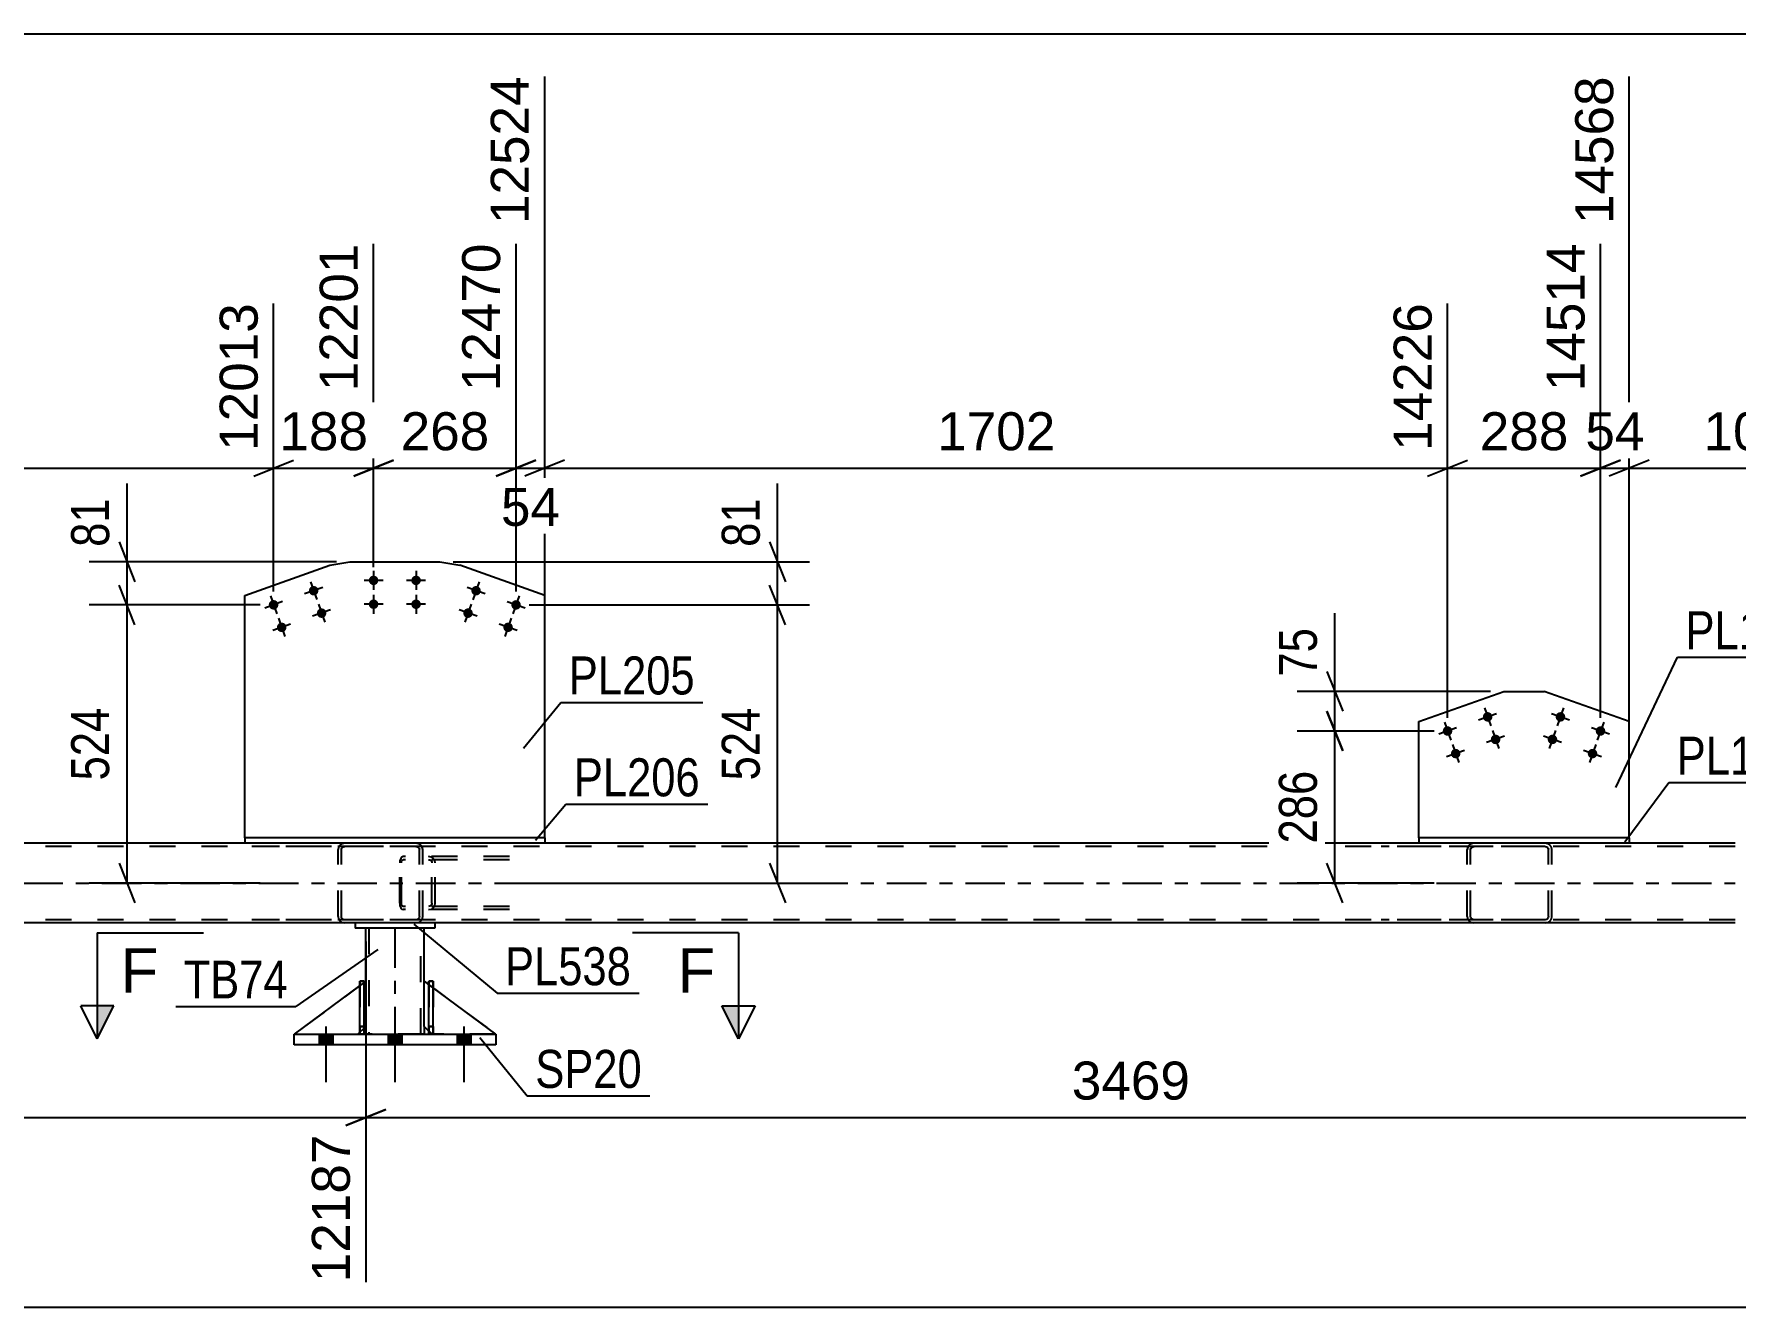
# Model space of a CAD drawing. Header units: millimetres. Extents: x 0 to 841, y -266 to 594.
# Drawn here: x 592.5 to 720.8, y 147.9 to 243.9 of the extents above; entities that cross this region are included whole.
import ezdxf

# ---------------------------------------------------------------- set-up
doc = ezdxf.new("R2010")
doc.units = ezdxf.units.MM
doc.linetypes.add('DXK_LINE_DOT2', pattern=[3.9198, 1.9599, -1.9599])
doc.linetypes.add('DXK_LINE_DOT3', pattern=[5.9187, 2.979, -0.9799, 0.9799, -0.9799])
doc.styles.add('Arial', font='arial.ttf', dxfattribs={"height": 0.2})
doc.styles.add('Arial Narrow', font='ARIALN.TTF', dxfattribs={"height": 0.2})

# ---------------------------------------------------------------- blocks, each defined once
blk = doc.blocks.new('Bolt-317311845-7935 - 7789')
at = {"linetype": 'Continuous'}
for points in [[(614.01, 167.68), (615.05, 167.68), (615.05, 168.48), (614.01, 168.48)], [(614.01, 167.68), (615.05, 167.68), (615.05, 168.48), (614.01, 168.48)], [(614.01, 167.68), (615.05, 167.68), (615.05, 168.48), (614.01, 168.48)], [(619.21, 167.68), (620.25, 167.68), (620.25, 168.48), (619.21, 168.48)], [(619.21, 167.68), (620.25, 167.68), (620.25, 168.48), (619.21, 168.48)], [(624.41, 167.68), (625.45, 167.68), (625.45, 168.48), (624.41, 168.48)], [(624.41, 167.68), (625.45, 167.68), (625.45, 168.48), (624.41, 168.48)], [(624.41, 167.68), (625.45, 167.68), (625.45, 168.48), (624.41, 168.48)]]:
    blk.add_hatch(color=1, dxfattribs=at).paths.add_polyline_path(points)
at = {"color": 1, "linetype": 'Continuous'}
for p, q in [((614.01, 168.48), (614.01, 167.68)), ((614.01, 168.48), (614.01, 167.68)), ((614.01, 168.48), (614.01, 167.68)), ((614.53, 169.08), (614.53, 164.88)), ((614.53, 169.08), (614.53, 164.88)), ((614.53, 169.08), (614.53, 164.88)), ((615.05, 168.48), (615.05, 167.68)), ((615.05, 168.48), (615.05, 167.68)), ((615.05, 168.48), (615.05, 167.68)), ((619.21, 168.48), (619.21, 167.68)), ((619.21, 168.48), (619.21, 167.68)), ((619.73, 169.08), (619.73, 164.88)), ((619.73, 169.08), (619.73, 164.88)), ((620.25, 168.48), (620.25, 167.68)), ((620.25, 168.48), (620.25, 167.68)), ((624.41, 168.48), (624.41, 167.68)), ((624.41, 168.48), (624.41, 167.68)), ((624.41, 168.48), (624.41, 167.68)), ((624.93, 169.08), (624.93, 164.88)), ((624.93, 169.08), (624.93, 164.88)), ((624.93, 169.08), (624.93, 164.88)), ((625.45, 168.48), (625.45, 167.68)), ((625.45, 168.48), (625.45, 167.68)), ((625.45, 168.48), (625.45, 167.68))]:
    blk.add_line(p, q, dxfattribs=at)
blk = doc.blocks.new('Part-317311845-7818 - 7789')
at = {"color": 2, "linetype": 'Continuous'}
for p, q in [((631.02, 183.28), (608.42, 183.28)), ((608.42, 183.28), (608.42, 182.88)), ((631.02, 182.88), (608.42, 182.88)), ((631.02, 183.28), (631.02, 182.88))]:
    blk.add_line(p, q, dxfattribs=at)
blk = doc.blocks.new('Part-317311845-7823 - 7789')
at = {"color": 2, "linetype": 'Continuous'}
for p, q in [((614.83, 203.85), (616.32, 204.1)), ((616.32, 204.1), (623.12, 204.1)), ((623.12, 204.1), (624.62, 203.84)), ((608.42, 201.57), (614.83, 203.85)), ((631.02, 201.57), (624.62, 203.84)), ((608.42, 183.28), (608.42, 201.57)), ((631.02, 183.28), (631.02, 201.57))]:
    blk.add_line(p, q, dxfattribs=at)
at = {"color": 7, "linetype": 'DXK_LINE_DOT2'}
blk.add_line((631.02, 183.28), (608.42, 183.28), dxfattribs=at)
blk = doc.blocks.new('Bolt-317311845-7840 - 7789')
at = {"linetype": 'Continuous'}
for points in [[(707.94, 192.29, -1), (707.26, 192.53, -1)], [(710.96, 191.22, -1), (710.28, 191.46, -1)], [(707.34, 190.59, -1), (706.66, 190.83, -1)], [(710.36, 189.52, -1), (709.68, 189.76, -1)]]:
    blk.add_hatch(color=1, dxfattribs=at).paths.add_polyline_path(points)
at = {"color": 1, "linetype": 'Continuous'}
for p, q in [((708.28, 192.17), (706.93, 192.65)), ((707.84, 193.09), (707.36, 191.73)), ((707.24, 191.39), (706.76, 190.03)), ((711.3, 191.1), (709.94, 191.58)), ((710.86, 192.02), (710.38, 190.66)), ((707.68, 190.47), (706.32, 190.95)), ((710.26, 190.32), (709.78, 188.96)), ((710.7, 189.4), (709.34, 189.88))]:
    blk.add_line(p, q, dxfattribs=at)
blk = doc.blocks.new('Bolt-317311845-7841 - 7789')
at = {"linetype": 'Continuous'}
for points in [[(702.45, 192.53, -1), (701.77, 192.29, -1)], [(699.43, 191.46, -1), (698.75, 191.22, -1)], [(700.04, 189.76, -1), (699.36, 189.52, -1)], [(703.05, 190.83, -1), (702.37, 190.59, -1)]]:
    blk.add_hatch(color=1, dxfattribs=at).paths.add_polyline_path(points)
at = {"color": 1, "linetype": 'Continuous'}
for p, q in [((702.79, 192.65), (701.43, 192.17)), ((701.87, 193.09), (702.35, 191.73)), ((699.77, 191.58), (698.42, 191.1)), ((698.85, 192.02), (699.33, 190.66)), ((702.47, 191.39), (702.95, 190.03)), ((699.46, 190.32), (699.94, 188.96)), ((703.39, 190.95), (702.03, 190.47)), ((700.37, 189.88), (699.02, 189.4))]:
    blk.add_line(p, q, dxfattribs=at)
blk = doc.blocks.new('Part-317311845-7910 - 7789')
at = {"color": 7, "linetype": 'DXK_LINE_DOT2'}
for p, q in [((720.78, 182.64), (130.06, 182.64)), ((631.02, 182.88), (608.42, 182.88)), ((712.78, 182.88), (696.93, 182.88)), ((720.78, 177.12), (130.06, 177.12)), ((622.73, 176.88), (616.73, 176.88))]:
    blk.add_line(p, q, dxfattribs=at)
at = {"color": 2, "linetype": 'Continuous'}
for p, q in [((608.42, 182.88), (542.52, 182.88)), ((696.93, 182.88), (631.02, 182.88)), ((720.78, 182.88), (712.78, 182.88)), ((616.73, 176.88), (452.47, 176.88)), ((720.78, 176.88), (622.73, 176.88))]:
    blk.add_line(p, q, dxfattribs=at)
at = {"color": 7, "linetype": 'DXK_LINE_DOT3'}
blk.add_line((130.06, 179.88), (720.78, 179.88), dxfattribs=at)
blk = doc.blocks.new('Part-317311845-7846 - 7789')
at = {"color": 2, "linetype": 'Continuous'}
for p, q in [((712.78, 183.28), (696.93, 183.28)), ((696.93, 183.28), (696.93, 182.88)), ((712.78, 182.88), (696.93, 182.88)), ((712.78, 183.28), (712.78, 182.88))]:
    blk.add_line(p, q, dxfattribs=at)
blk = doc.blocks.new('Part-317311845-7851 - 7789')
at = {"color": 2, "linetype": 'Continuous'}
for p, q in [((696.93, 192.06), (703.34, 194.33)), ((703.34, 194.33), (706.38, 194.33)), ((712.78, 192.06), (706.38, 194.33)), ((696.93, 183.28), (696.93, 192.06)), ((712.78, 183.28), (712.78, 192.06))]:
    blk.add_line(p, q, dxfattribs=at)
at = {"color": 7, "linetype": 'DXK_LINE_DOT2'}
blk.add_line((712.78, 183.28), (696.93, 183.28), dxfattribs=at)
blk = doc.blocks.new('Part-317311845-7922 - 7789')
at = {"color": 7, "linetype": 'DXK_LINE_DOT2'}
for p, q in [((617.41, 172.48), (617.09, 172.48)), ((617.09, 169.08), (617.09, 172.48)), ((617.09, 168.48), (617.09, 172.48)), ((617.41, 172.48), (617.41, 169.08)), ((617.41, 168.48), (617.41, 172.48)), ((617.41, 169.08), (617.09, 169.08)), ((617.09, 168.48), (617.09, 169.08)), ((617.41, 168.48), (617.09, 168.48)), ((617.41, 169.08), (617.41, 168.48)), ((617.41, 168.48), (617.41, 168.48))]:
    blk.add_line(p, q, dxfattribs=at)
blk = doc.blocks.new('Bolt-317311845-7864 - 7789')
at = {"linetype": 'Continuous'}
for points in [[(626.18, 201.8, -1), (625.51, 202.04, -1)], [(625.58, 200.11, -1), (624.9, 200.35, -1)], [(629.2, 200.73, -1), (628.52, 200.97, -1)], [(628.6, 199.04, -1), (627.92, 199.28, -1)]]:
    blk.add_hatch(color=1, dxfattribs=at).paths.add_polyline_path(points)
at = {"color": 1, "linetype": 'Continuous'}
for p, q in [((626.52, 201.68), (625.17, 202.16)), ((626.09, 202.6), (625.6, 201.24)), ((629.1, 201.53), (628.62, 200.17)), ((625.92, 199.99), (624.56, 200.47)), ((625.48, 200.9), (625, 199.55)), ((629.54, 200.61), (628.18, 201.09)), ((628.94, 198.92), (627.58, 199.4)), ((628.5, 199.84), (628.02, 198.48))]:
    blk.add_line(p, q, dxfattribs=at)
blk = doc.blocks.new('Part-317311845-7929 - 7789')
at = {"color": 7, "linetype": 'DXK_LINE_DOT2'}
for p, q in [((706.45, 182.88), (694.09, 182.88)), ((706.45, 182.64), (694.09, 182.64)), ((700.61, 182.58), (700.57, 182.4)), ((700.57, 177.36), (700.57, 182.4)), ((700.83, 182.4), (700.85, 182.49)), ((700.83, 177.36), (700.83, 182.4)), ((700.85, 182.49), (700.9, 182.57)), ((701.08, 182.88), (700.89, 182.84)), ((700.9, 182.57), (700.99, 182.62)), ((700.99, 182.62), (701.08, 182.64)), ((706.64, 182.84), (706.45, 182.88)), ((706.45, 182.64), (706.54, 182.62)), ((706.54, 182.62), (706.63, 182.57)), ((706.63, 182.57), (706.68, 182.49)), ((706.68, 182.49), (706.7, 182.4)), ((706.7, 177.36), (706.7, 182.4)), ((706.96, 182.4), (706.92, 182.58)), ((706.96, 177.36), (706.96, 182.4)), ((706.45, 177.12), (694.09, 177.12)), ((700.57, 177.36), (700.61, 177.17)), ((700.85, 177.27), (700.83, 177.36)), ((700.9, 177.19), (700.85, 177.27)), ((700.99, 177.14), (700.9, 177.19)), ((701.08, 177.12), (700.99, 177.14)), ((706.54, 177.14), (706.45, 177.12)), ((706.63, 177.19), (706.54, 177.14)), ((706.68, 177.27), (706.63, 177.19)), ((706.7, 177.36), (706.68, 177.27)), ((706.92, 177.17), (706.96, 177.36)), ((706.45, 176.88), (694.09, 176.88)), ((700.89, 176.91), (701.08, 176.88)), ((706.45, 176.88), (706.64, 176.91))]:
    blk.add_line(p, q, dxfattribs=at)
for centre, start, end in [((701.06, 182.38), 110.7583, 155.68), ((706.47, 182.38), 24.32, 69.2417), ((701.06, 177.38), 204.32, 249.2417), ((706.47, 177.38), 290.7583, 335.68)]:
    blk.add_arc(centre, 0.496, start, end, dxfattribs=at)
blk = doc.blocks.new('Bolt-317311845-7865 - 7789')
at = {"linetype": 'Continuous'}
for points in [[(618.48, 202.7, -1), (617.76, 202.7, -1)], [(621.68, 202.7, -1), (620.96, 202.7, -1)], [(618.48, 200.9, -1), (617.76, 200.9, -1)], [(621.68, 200.9, -1), (620.96, 200.9, -1)]]:
    blk.add_hatch(color=1, dxfattribs=at).paths.add_polyline_path(points)
at = {"color": 1, "linetype": 'Continuous'}
for p, q in [((618.12, 203.42), (618.12, 201.98)), ((621.32, 203.42), (621.32, 201.98)), ((618.84, 202.7), (617.4, 202.7)), ((618.12, 201.62), (618.12, 200.18)), ((622.04, 202.7), (620.6, 202.7)), ((621.32, 201.62), (621.32, 200.18)), ((618.84, 200.9), (617.4, 200.9)), ((622.04, 200.9), (620.6, 200.9))]:
    blk.add_line(p, q, dxfattribs=at)
blk = doc.blocks.new('Bolt-317311845-7866 - 7789')
at = {"linetype": 'Continuous'}
for points in [[(613.94, 202.04, -1), (613.26, 201.8, -1)], [(610.92, 200.98, -1), (610.24, 200.73, -1)], [(614.54, 200.35, -1), (613.86, 200.11, -1)], [(611.53, 199.28, -1), (610.85, 199.04, -1)]]:
    blk.add_hatch(color=1, dxfattribs=at).paths.add_polyline_path(points)
at = {"color": 1, "linetype": 'Continuous'}
for p, q in [((610.34, 201.53), (610.82, 200.18)), ((614.28, 202.17), (612.92, 201.68)), ((613.36, 202.6), (613.84, 201.25)), ((611.26, 201.1), (609.91, 200.61)), ((614.88, 200.47), (613.52, 199.99)), ((613.96, 200.91), (614.44, 199.55)), ((611.86, 199.4), (610.51, 198.92)), ((610.95, 199.84), (611.43, 198.48))]:
    blk.add_line(p, q, dxfattribs=at)
blk = doc.blocks.new('Part-317311845-7995 - 7789')
at = {"color": 2, "linetype": 'Continuous'}
for p, q in [((622.73, 176.88), (616.73, 176.88)), ((616.73, 176.88), (616.73, 176.48)), ((622.73, 176.48), (616.73, 176.48)), ((622.73, 176.88), (622.73, 176.48))]:
    blk.add_line(p, q, dxfattribs=at)
blk = doc.blocks.new('Part-317311845-8000 - 7789')
at = {"color": 2, "linetype": 'Continuous'}
for p, q in [((617.53, 172.48), (617.53, 176.48)), ((621.93, 172.48), (621.93, 176.48)), ((617.53, 168.48), (617.53, 169.08)), ((621.93, 169.08), (621.93, 168.48))]:
    blk.add_line(p, q, dxfattribs=at)
at = {"color": 7, "linetype": 'DXK_LINE_DOT2'}
for p, q in [((621.93, 176.48), (617.53, 176.48)), ((617.77, 176.48), (617.77, 168.48)), ((621.69, 168.48), (621.69, 176.48)), ((617.53, 169.08), (617.53, 172.48)), ((621.93, 169.08), (621.93, 172.48)), ((621.93, 168.48), (617.53, 168.48))]:
    blk.add_line(p, q, dxfattribs=at)
at = {"color": 7, "linetype": 'DXK_LINE_DOT3'}
blk.add_line((619.73, 176.48), (619.73, 168.48), dxfattribs=at)
blk = doc.blocks.new('Part-317311845-8018 - 7789')
at = {"color": 2, "linetype": 'Continuous'}
for p, q in [((617.09, 168.48), (617.09, 172.48)), ((617.09, 172.48), (617.41, 172.48)), ((617.41, 168.48), (617.41, 172.48)), ((617.09, 168.48), (617.09, 168.48)), ((617.41, 168.48), (617.09, 168.48))]:
    blk.add_line(p, q, dxfattribs=at)
at = {"color": 7, "linetype": 'DXK_LINE_DOT2'}
for p, q in [((617.09, 172.48), (617.09, 169.08)), ((617.41, 169.08), (617.41, 172.48)), ((617.09, 169.08), (617.09, 168.48)), ((617.09, 169.08), (617.41, 169.08)), ((617.09, 168.48), (617.09, 168.48)), ((617.09, 168.48), (617.09, 168.48)), ((617.41, 168.48), (617.41, 169.08)), ((617.41, 168.48), (617.41, 168.48))]:
    blk.add_line(p, q, dxfattribs=at)
blk = doc.blocks.new('Part-317311845-8019 - 7789')
at = {"color": 2, "linetype": 'Continuous'}
for p, q in [((617.09, 172.15), (612.13, 168.48)), ((617.53, 172.48), (617.41, 172.38)), ((617.53, 169.08), (617.53, 172.48)), ((617.09, 168.63), (616.93, 168.48)), ((617.53, 169.08), (617.41, 168.95)), ((617.53, 169.08), (617.53, 169.08))]:
    blk.add_line(p, q, dxfattribs=at)
at = {"color": 7, "linetype": 'DXK_LINE_DOT2'}
for p, q in [((617.41, 172.38), (617.09, 172.15)), ((617.53, 169.08), (617.53, 172.48)), ((612.13, 168.48), (612.13, 168.48)), ((612.13, 168.48), (616.93, 168.48)), ((617.53, 169.08), (616.93, 168.48)), ((617.41, 168.95), (617.09, 168.63))]:
    blk.add_line(p, q, dxfattribs=at)
blk = doc.blocks.new('Part-317311845-8020 - 7789')
at = {"color": 7, "linetype": 'DXK_LINE_DOT2'}
for p, q in [((617.53, 172.48), (612.13, 168.48)), ((617.53, 169.08), (617.53, 172.48)), ((617.53, 172.48), (617.53, 169.08)), ((612.13, 168.48), (616.93, 168.48)), ((616.93, 168.48), (617.53, 169.08)), ((617.53, 169.08), (616.93, 168.48)), ((617.53, 169.08), (617.53, 169.08))]:
    blk.add_line(p, q, dxfattribs=at)
blk = doc.blocks.new('Part-317311845-8021 - 7789')
at = {"color": 2, "linetype": 'Continuous'}
for p, q in [((621.93, 169.08), (621.93, 172.48)), ((621.93, 172.48), (622.29, 172.22)), ((627.33, 168.48), (622.61, 171.98)), ((622.29, 168.72), (621.93, 169.08))]:
    blk.add_line(p, q, dxfattribs=at)
at = {"color": 7, "linetype": 'DXK_LINE_DOT2'}
for p, q in [((622.61, 171.98), (622.29, 172.22)), ((622.29, 168.72), (622.53, 168.48)), ((622.53, 168.48), (627.33, 168.48))]:
    blk.add_line(p, q, dxfattribs=at)
blk = doc.blocks.new('Part-317311845-8022 - 7789')
at = {"color": 7, "linetype": 'DXK_LINE_DOT2'}
for p, q in [((621.93, 169.08), (621.93, 172.48)), ((621.93, 172.48), (627.33, 168.48)), ((622.53, 168.48), (621.93, 169.08)), ((627.33, 168.48), (622.53, 168.48))]:
    blk.add_line(p, q, dxfattribs=at)
blk = doc.blocks.new('Part-317311845-8031 - 7789')
at = {"color": 2, "linetype": 'Continuous'}
for p, q in [((612.13, 167.68), (612.13, 168.48)), ((612.13, 168.48), (627.33, 168.48)), ((627.33, 168.48), (627.33, 167.68)), ((627.33, 167.68), (612.13, 167.68))]:
    blk.add_line(p, q, dxfattribs=at)
blk = doc.blocks.new('Part-317311845-8062 - 7789')
at = {"color": 7, "linetype": 'DXK_LINE_DOT2'}
for p, q in [((620.11, 181.58), (620.09, 181.4)), ((620.09, 178.36), (620.09, 181.4)), ((620.17, 181.74), (620.11, 181.58)), ((620.25, 181.84), (620.17, 181.74)), ((620.22, 181.4), (620.23, 181.49)), ((620.22, 178.36), (620.22, 181.4)), ((620.23, 181.49), (620.26, 181.57)), ((620.36, 181.88), (620.25, 181.84)), ((620.26, 181.57), (620.31, 181.62)), ((620.31, 181.62), (620.36, 181.64)), ((628.36, 181.88), (620.36, 181.88)), ((628.36, 181.64), (620.36, 181.64)), ((621.82, 181.64), (621.82, 181.88)), ((622.46, 181.84), (622.27, 181.88)), ((622.27, 181.64), (622.36, 181.62)), ((622.36, 181.62), (622.45, 181.57)), ((622.45, 181.57), (622.5, 181.49)), ((622.5, 181.49), (622.52, 181.4)), ((622.52, 178.36), (622.52, 181.4)), ((622.77, 181.4), (622.73, 181.58)), ((622.77, 178.36), (622.77, 181.4)), ((620.09, 178.36), (620.11, 178.17)), ((620.23, 178.27), (620.22, 178.36)), ((622.52, 178.36), (622.5, 178.27)), ((622.73, 178.17), (622.77, 178.36)), ((620.11, 178.17), (620.17, 178.02)), ((620.17, 178.02), (620.25, 177.91)), ((620.26, 178.19), (620.23, 178.27)), ((620.25, 177.91), (620.36, 177.88)), ((620.31, 178.14), (620.26, 178.19)), ((620.36, 178.12), (620.31, 178.14)), ((628.36, 178.12), (620.36, 178.12)), ((628.36, 177.88), (620.36, 177.88)), ((621.82, 177.88), (621.82, 178.12)), ((622.36, 178.14), (622.27, 178.12)), ((622.27, 177.88), (622.46, 177.91)), ((622.45, 178.19), (622.36, 178.14)), ((622.5, 178.27), (622.45, 178.19))]:
    blk.add_line(p, q, dxfattribs=at)
for centre, start, end in [((622.28, 181.38), 23.8951, 68.8487), ((622.28, 178.37), 291.1513, 336.1049)]:
    blk.add_arc(centre, 0.492, start, end, dxfattribs=at)
blk = doc.blocks.new('Part-317311845-8069 - 7789')
at = {"color": 7, "linetype": 'DXK_LINE_DOT2'}
for p, q in [((622.61, 172.48), (622.29, 172.48)), ((622.29, 169.08), (622.29, 172.48)), ((622.29, 168.48), (622.29, 172.48)), ((622.61, 172.48), (622.61, 169.08)), ((622.61, 168.48), (622.61, 172.48)), ((622.61, 169.08), (622.29, 169.08)), ((622.29, 168.48), (622.29, 169.08)), ((622.61, 168.48), (622.29, 168.48)), ((622.61, 169.08), (622.61, 168.48)), ((622.61, 168.48), (622.61, 168.48))]:
    blk.add_line(p, q, dxfattribs=at)
blk = doc.blocks.new('Part-317311845-8078 - 7789')
at = {"color": 7, "linetype": 'DXK_LINE_DOT2'}
for p, q in [((621.31, 182.88), (608.95, 182.88)), ((621.31, 182.64), (608.95, 182.64)), ((615.48, 182.58), (615.44, 182.4)), ((615.44, 177.36), (615.44, 182.4)), ((615.69, 182.4), (615.71, 182.49)), ((615.69, 177.36), (615.69, 182.4)), ((615.71, 182.49), (615.77, 182.57)), ((615.95, 182.88), (615.75, 182.84)), ((615.77, 182.57), (615.85, 182.62)), ((615.85, 182.62), (615.95, 182.64)), ((621.51, 182.84), (621.31, 182.88)), ((621.31, 182.64), (621.41, 182.62)), ((621.41, 182.62), (621.49, 182.57)), ((621.49, 182.57), (621.55, 182.49)), ((621.55, 182.49), (621.57, 182.4)), ((621.57, 177.36), (621.57, 182.4)), ((621.82, 182.4), (621.78, 182.58)), ((621.82, 177.36), (621.82, 182.4)), ((621.31, 177.12), (608.95, 177.12)), ((615.44, 177.36), (615.48, 177.17)), ((615.71, 177.27), (615.69, 177.36)), ((615.77, 177.19), (615.71, 177.27)), ((615.85, 177.14), (615.77, 177.19)), ((615.95, 177.12), (615.85, 177.14)), ((621.41, 177.14), (621.31, 177.12)), ((621.49, 177.19), (621.41, 177.14)), ((621.55, 177.27), (621.49, 177.19)), ((621.57, 177.36), (621.55, 177.27)), ((621.78, 177.17), (621.82, 177.36)), ((621.31, 176.88), (608.95, 176.88)), ((615.75, 176.91), (615.95, 176.88)), ((621.31, 176.88), (621.51, 176.91))]:
    blk.add_line(p, q, dxfattribs=at)
for centre, start, end in [((615.93, 182.38), 110.7583, 155.68), ((621.33, 182.38), 24.32, 69.2417), ((615.93, 177.38), 204.32, 249.2417), ((621.33, 177.38), 290.7583, 335.68)]:
    blk.add_arc(centre, 0.496, start, end, dxfattribs=at)
blk = doc.blocks.new('Part-317311845-8084 - 7789')
at = {"color": 2, "linetype": 'Continuous'}
for p, q in [((622.29, 168.48), (622.29, 172.48)), ((622.29, 172.48), (622.61, 172.48)), ((622.61, 168.48), (622.61, 172.48)), ((622.29, 168.48), (622.29, 168.48)), ((622.61, 168.48), (622.29, 168.48))]:
    blk.add_line(p, q, dxfattribs=at)
at = {"color": 7, "linetype": 'DXK_LINE_DOT2'}
for p, q in [((622.29, 172.48), (622.29, 169.08)), ((622.61, 169.08), (622.61, 172.48)), ((622.29, 169.08), (622.29, 168.48)), ((622.29, 169.08), (622.61, 169.08)), ((622.29, 168.48), (622.29, 168.48)), ((622.29, 168.48), (622.29, 168.48)), ((622.61, 168.48), (622.61, 169.08)), ((622.61, 168.48), (622.61, 168.48))]:
    blk.add_line(p, q, dxfattribs=at)
blk = doc.blocks.new('StraightDimension-317311845-6935 - 5789')
at = {"color": 7, "linetype": 'Continuous'}
blk.add_line((91.95, 243.89), (736.88, 243.89), dxfattribs=at)
blk = doc.blocks.new('StraightDimension-317311845-8368 - 7789')
at = {"color": 7, "linetype": 'Continuous'}
for p, q in [((447.27, 175.48), (447.27, 152.01)), ((617.53, 175.48), (617.53, 149.79)), ((448.77, 162.81), (445.77, 161.61)), ((447.27, 162.21), (617.53, 162.21)), ((616.03, 161.61), (619.03, 162.81))]:
    blk.add_line(p, q, dxfattribs=at)
at = {"color": 0}
blk.add_wipeout([(537.45, 162.96), (537.45, 167.16), (527.35, 167.16), (527.35, 162.96)], dxfattribs=at)
at = {"color": 3, "style": 'Arial'}
blk.add_text('4257', height=2.865, dxfattribs=at).set_placement((527.95, 163.56))
at = {"color": 0, "linetype": 'Continuous'}
blk.add_wipeout([(616.93, 161.51), (612.73, 161.51), (612.73, 149.19), (616.93, 149.19)], dxfattribs=at)
at = {"color": 3, "linetype": 'Continuous', "style": 'Arial'}
blk.add_text('12187', height=2.865, rotation=90.0002, dxfattribs=at).set_placement((616.33, 149.79))
blk = doc.blocks.new('StraightDimension-317311845-27550 - 7789')
at = {"color": 7, "linetype": 'Continuous'}
for p, q in [((649.18, 199.35), (647.98, 202.35)), ((629.86, 200.85), (650.98, 200.85)), ((648.58, 179.88), (648.58, 200.85)), ((647.98, 181.38), (649.18, 178.38)), ((629.86, 179.88), (650.98, 179.88))]:
    blk.add_line(p, q, dxfattribs=at)
at = {"color": 0}
blk.add_wipeout([(647.83, 193.71), (643.63, 193.71), (643.63, 187.02), (647.83, 187.02)], dxfattribs=at)
at = {"color": 3, "style": 'Arial Narrow'}
blk.add_text('524', height=2.863, rotation=90.0002, dxfattribs=at).set_placement((647.23, 187.62))
blk = doc.blocks.new('StraightDimension-317311845-8146 - 7789')
at = {"color": 7, "linetype": 'Continuous'}
for p, q in [((712.78, 184.28), (712.78, 240.68)), ((732.88, 183.88), (732.88, 223.58)), ((714.28, 211.76), (711.28, 210.56)), ((731.38, 210.56), (734.38, 211.76)), ((712.78, 211.16), (732.88, 211.16))]:
    blk.add_line(p, q, dxfattribs=at)
at = {"color": 0}
blk.add_wipeout([(727.88, 211.91), (727.88, 216.11), (717.79, 216.11), (717.79, 211.91)], dxfattribs=at)
at = {"color": 3, "style": 'Arial'}
blk.add_text('1088', height=2.865, dxfattribs=at).set_placement((718.39, 212.51))
at = {"color": 0, "linetype": 'Continuous'}
blk.add_wipeout([(732.28, 224.18), (728.08, 224.18), (728.08, 211.86), (732.28, 211.86)], dxfattribs=at)
at = {"color": 3, "linetype": 'Continuous', "style": 'Arial'}
blk.add_text('15656', height=2.865, rotation=90.0002, dxfattribs=at).set_placement((731.68, 212.46))
blk = doc.blocks.new('StraightDimension-317311845-8147 - 7789')
at = {"color": 7, "linetype": 'Continuous'}
for p, q in [((712.78, 184.28), (712.78, 240.68)), ((710.62, 192.34), (710.62, 228.08)), ((709.12, 210.56), (712.12, 211.76)), ((714.28, 211.76), (711.28, 210.56)), ((710.62, 211.16), (712.78, 211.16))]:
    blk.add_line(p, q, dxfattribs=at)
at = {"color": 0, "linetype": 'Continuous'}
blk.add_wipeout([(712.18, 241.28), (707.98, 241.28), (707.98, 228.96), (712.18, 228.96)], dxfattribs=at)
at = {"color": 0}
blk.add_wipeout([(714.53, 211.91), (714.53, 216.11), (708.88, 216.11), (708.88, 211.91)], dxfattribs=at)
at = {"color": 3, "linetype": 'Continuous', "style": 'Arial'}
blk.add_text('14568', height=2.865, rotation=90.0002, dxfattribs=at).set_placement((711.58, 229.56))
at = {"color": 3, "style": 'Arial'}
blk.add_text('54', height=2.865, dxfattribs=at).set_placement((709.48, 212.51))
blk = doc.blocks.new('StraightDimension-317311845-8148 - 7789')
at = {"color": 7, "linetype": 'Continuous'}
for p, q in [((710.62, 192.34), (710.62, 228.08)), ((699.09, 192.34), (699.09, 223.58)), ((697.59, 210.56), (700.59, 211.76)), ((712.12, 211.76), (709.12, 210.56)), ((699.09, 211.16), (710.62, 211.16))]:
    blk.add_line(p, q, dxfattribs=at)
at = {"color": 0}
blk.add_wipeout([(708.79, 211.91), (708.79, 216.11), (700.92, 216.11), (700.92, 211.91)], dxfattribs=at)
at = {"color": 3, "style": 'Arial'}
blk.add_text('288', height=2.865, dxfattribs=at).set_placement((701.52, 212.51))
at = {"color": 0, "linetype": 'Continuous'}
blk.add_wipeout([(710.02, 228.68), (705.82, 228.68), (705.82, 216.36), (710.02, 216.36)], dxfattribs=at)
at = {"color": 3, "linetype": 'Continuous', "style": 'Arial'}
blk.add_text('14514', height=2.865, rotation=90.0002, dxfattribs=at).set_placement((709.42, 216.96))
blk = doc.blocks.new('StraightDimension-317311845-8149 - 7789')
at = {"color": 7, "linetype": 'Continuous'}
for p, q in [((631.02, 184.28), (631.02, 240.68)), ((699.09, 192.34), (699.09, 223.58)), ((632.52, 211.76), (629.52, 210.56)), ((697.59, 210.56), (700.59, 211.76)), ((631.02, 211.16), (699.09, 211.16))]:
    blk.add_line(p, q, dxfattribs=at)
at = {"color": 0}
blk.add_wipeout([(670.11, 211.91), (670.11, 216.11), (660.01, 216.11), (660.01, 211.91)], dxfattribs=at)
at = {"color": 3, "style": 'Arial'}
blk.add_text('1702', height=2.865, dxfattribs=at).set_placement((660.61, 212.51))
at = {"color": 0, "linetype": 'Continuous'}
blk.add_wipeout([(698.49, 224.18), (694.29, 224.18), (694.29, 211.86), (698.49, 211.86)], dxfattribs=at)
at = {"color": 3, "linetype": 'Continuous', "style": 'Arial'}
blk.add_text('14226', height=2.865, rotation=90.0002, dxfattribs=at).set_placement((697.89, 212.46))
blk = doc.blocks.new('StraightDimension-317311845-8150 - 7789')
at = {"color": 7, "linetype": 'Continuous'}
for p, q in [((631.02, 184.28), (631.02, 240.68)), ((628.86, 201.85), (628.86, 228.08)), ((627.36, 210.56), (630.36, 211.76)), ((632.52, 211.76), (629.52, 210.56)), ((628.86, 211.16), (631.02, 211.16))]:
    blk.add_line(p, q, dxfattribs=at)
at = {"color": 0, "linetype": 'Continuous'}
blk.add_wipeout([(630.42, 241.28), (626.22, 241.28), (626.22, 228.96), (630.42, 228.96)], dxfattribs=at)
at = {"color": 0}
blk.add_wipeout([(632.77, 206.21), (632.77, 210.41), (627.12, 210.41), (627.12, 206.21)], dxfattribs=at)
at = {"color": 3, "linetype": 'Continuous', "style": 'Arial'}
blk.add_text('12524', height=2.865, rotation=90.0002, dxfattribs=at).set_placement((629.82, 229.56))
at = {"color": 3, "style": 'Arial'}
blk.add_text('54', height=2.865, dxfattribs=at).set_placement((627.72, 206.81))
blk = doc.blocks.new('StraightDimension-317311845-8151 - 7789')
at = {"color": 7, "linetype": 'Continuous'}
for p, q in [((618.12, 203.7), (618.12, 228.08)), ((628.86, 201.85), (628.86, 228.08)), ((616.62, 210.56), (619.62, 211.76)), ((630.36, 211.76), (627.36, 210.56)), ((618.12, 211.16), (628.86, 211.16))]:
    blk.add_line(p, q, dxfattribs=at)
at = {"color": 0}
blk.add_wipeout([(627.43, 211.91), (627.43, 216.11), (619.56, 216.11), (619.56, 211.91)], dxfattribs=at)
at = {"color": 3, "style": 'Arial'}
blk.add_text('268', height=2.865, dxfattribs=at).set_placement((620.16, 212.51))
at = {"color": 0, "linetype": 'Continuous'}
blk.add_wipeout([(628.26, 228.68), (624.06, 228.68), (624.06, 216.36), (628.26, 216.36)], dxfattribs=at)
at = {"color": 3, "linetype": 'Continuous', "style": 'Arial'}
blk.add_text('12470', height=2.865, rotation=90.0002, dxfattribs=at).set_placement((627.66, 216.96))
blk = doc.blocks.new('StraightDimension-317311845-8152 - 7789')
at = {"color": 7, "linetype": 'Continuous'}
for p, q in [((618.12, 203.7), (618.12, 228.08)), ((610.58, 201.85), (610.58, 223.58)), ((609.08, 210.56), (612.08, 211.76)), ((619.62, 211.76), (616.62, 210.56)), ((610.58, 211.16), (618.12, 211.16))]:
    blk.add_line(p, q, dxfattribs=at)
at = {"color": 0}
blk.add_wipeout([(618.29, 211.91), (618.29, 216.11), (610.42, 216.11), (610.42, 211.91)], dxfattribs=at)
at = {"color": 3, "style": 'Arial'}
blk.add_text('188', height=2.865, dxfattribs=at).set_placement((611.02, 212.51))
at = {"color": 0, "linetype": 'Continuous'}
blk.add_wipeout([(617.52, 228.68), (613.32, 228.68), (613.32, 216.36), (617.52, 216.36)], dxfattribs=at)
at = {"color": 3, "linetype": 'Continuous', "style": 'Arial'}
blk.add_text('12201', height=2.865, rotation=90.0002, dxfattribs=at).set_placement((616.92, 216.96))
blk = doc.blocks.new('StraightDimension-317311845-8153 - 7789')
at = {"color": 7, "linetype": 'Continuous'}
for p, q in [((542.52, 184.28), (542.52, 240.68)), ((610.58, 201.85), (610.58, 223.58)), ((544.02, 211.76), (541.02, 210.56)), ((609.08, 210.56), (612.08, 211.76)), ((542.52, 211.16), (610.58, 211.16))]:
    blk.add_line(p, q, dxfattribs=at)
at = {"color": 0}
blk.add_wipeout([(581.6, 211.91), (581.6, 216.11), (571.5, 216.11), (571.5, 211.91)], dxfattribs=at)
at = {"color": 3, "style": 'Arial'}
blk.add_text('1702', height=2.865, dxfattribs=at).set_placement((572.1, 212.51))
at = {"color": 0, "linetype": 'Continuous'}
blk.add_wipeout([(609.98, 224.18), (605.78, 224.18), (605.78, 211.86), (609.98, 211.86)], dxfattribs=at)
at = {"color": 3, "linetype": 'Continuous', "style": 'Arial'}
blk.add_text('12013', height=2.865, rotation=90.0002, dxfattribs=at).set_placement((609.38, 212.46))
blk = doc.blocks.new('StraightDimension-317311845-8377 - 7789')
at = {"color": 7, "linetype": 'Continuous'}
for p, q in [((732.88, 177.27), (732.88, 149.79)), ((617.53, 175.48), (617.53, 149.79)), ((619.03, 162.81), (616.03, 161.61)), ((617.53, 162.21), (732.88, 162.21)), ((731.38, 161.61), (734.38, 162.81))]:
    blk.add_line(p, q, dxfattribs=at)
at = {"color": 0}
blk.add_wipeout([(680.26, 162.96), (680.26, 167.16), (670.16, 167.16), (670.16, 162.96)], dxfattribs=at)
at = {"color": 3, "style": 'Arial'}
blk.add_text('3469', height=2.865, dxfattribs=at).set_placement((670.76, 163.56))
at = {"color": 0, "linetype": 'Continuous'}
blk.add_wipeout([(732.28, 161.51), (728.08, 161.51), (728.08, 149.19), (732.28, 149.19)], dxfattribs=at)
at = {"color": 3, "linetype": 'Continuous', "style": 'Arial'}
blk.add_text('15656', height=2.865, rotation=90.0002, dxfattribs=at).set_placement((731.68, 149.79))
blk = doc.blocks.new('StraightDimension-317311845-27250 - 7789')
at = {"color": 7, "linetype": 'Continuous'}
blk.add_line((130.06, 147.92), (732.88, 147.92), dxfattribs=at)
blk = doc.blocks.new('StraightDimension-317311845-27522 - 7789')
at = {"color": 7, "linetype": 'Continuous'}
for p, q in [((599.53, 204.1), (599.53, 210.01)), ((599.53, 204.1), (599.53, 210.01)), ((598.93, 205.6), (600.13, 202.6)), ((615.32, 204.1), (596.68, 204.1)), ((599.53, 200.85), (599.53, 204.1)), ((600.13, 199.35), (598.93, 202.35)), ((609.58, 200.85), (596.68, 200.85))]:
    blk.add_line(p, q, dxfattribs=at)
at = {"color": 0}
blk.add_wipeout([(598.78, 209.48), (594.58, 209.48), (594.58, 204.63), (598.78, 204.63)], dxfattribs=at)
at = {"color": 3, "style": 'Arial Narrow'}
blk.add_text('81', height=2.863, rotation=90.0002, dxfattribs=at).set_placement((598.18, 205.23))
blk = doc.blocks.new('StraightDimension-317311845-27523 - 7789')
at = {"color": 7, "linetype": 'Continuous'}
for p, q in [((600.13, 199.35), (598.93, 202.35)), ((609.58, 200.85), (596.68, 200.85)), ((599.53, 179.88), (599.53, 200.85)), ((598.93, 181.38), (600.13, 178.38)), ((609.58, 179.88), (596.68, 179.88))]:
    blk.add_line(p, q, dxfattribs=at)
at = {"color": 0}
blk.add_wipeout([(598.78, 193.71), (594.58, 193.71), (594.58, 187.02), (598.78, 187.02)], dxfattribs=at)
at = {"color": 3, "style": 'Arial Narrow'}
blk.add_text('524', height=2.863, rotation=90.0002, dxfattribs=at).set_placement((598.18, 187.62))
blk = doc.blocks.new('StraightDimension-317311845-27549 - 7789')
at = {"color": 7, "linetype": 'Continuous'}
for p, q in [((648.58, 204.1), (648.58, 210.01)), ((648.58, 204.1), (648.58, 210.01)), ((647.98, 205.6), (649.18, 202.6)), ((624.12, 204.1), (650.98, 204.1)), ((648.58, 200.85), (648.58, 204.1)), ((649.18, 199.35), (647.98, 202.35)), ((629.86, 200.85), (650.98, 200.85))]:
    blk.add_line(p, q, dxfattribs=at)
at = {"color": 0}
blk.add_wipeout([(647.83, 209.48), (643.63, 209.48), (643.63, 204.63), (647.83, 204.63)], dxfattribs=at)
at = {"color": 3, "style": 'Arial Narrow'}
blk.add_text('81', height=2.863, rotation=90.0002, dxfattribs=at).set_placement((647.23, 205.23))
blk = doc.blocks.new('StraightDimension-317311845-27576 - 7789')
at = {"color": 7, "linetype": 'Continuous'}
for p, q in [((690.59, 194.33), (690.59, 200.24)), ((690.59, 194.33), (690.59, 200.24)), ((689.99, 195.83), (691.19, 192.83)), ((702.34, 194.33), (687.74, 194.33)), ((690.59, 191.34), (690.59, 194.33)), ((691.19, 189.84), (689.99, 192.84)), ((698.09, 191.34), (687.74, 191.34))]:
    blk.add_line(p, q, dxfattribs=at)
at = {"color": 0}
blk.add_wipeout([(689.84, 199.71), (685.64, 199.71), (685.64, 194.85), (689.84, 194.85)], dxfattribs=at)
at = {"color": 3, "style": 'Arial Narrow'}
blk.add_text('75', height=2.863, rotation=90.0002, dxfattribs=at).set_placement((689.24, 195.45))
blk = doc.blocks.new('StraightDimension-317311845-27577 - 7789')
at = {"color": 7, "linetype": 'Continuous'}
for p, q in [((689.99, 192.84), (691.19, 189.84)), ((698.09, 191.34), (687.74, 191.34)), ((690.59, 179.88), (690.59, 191.34)), ((691.19, 178.38), (689.99, 181.38)), ((698.09, 179.88), (687.74, 179.88))]:
    blk.add_line(p, q, dxfattribs=at)
at = {"color": 0}
blk.add_wipeout([(689.84, 188.95), (685.64, 188.95), (685.64, 182.27), (689.84, 182.27)], dxfattribs=at)
at = {"color": 3, "style": 'Arial Narrow'}
blk.add_text('286', height=2.863, rotation=90.0002, dxfattribs=at).set_placement((689.24, 182.87))
blk = doc.blocks.new('Mark-317311845-7996 - 7789')
at = {"color": 0}
blk.add_wipeout([(611.65, 171.18), (611.65, 174.18), (603.8, 174.18), (603.8, 171.18)], dxfattribs=at)
blk.add_wipeout([(611.65, 171.18), (611.65, 174.18), (603.8, 174.18), (603.8, 171.18)], dxfattribs=at)
at = {"color": 30, "linetype": 'Continuous'}
for p in [(618.43, 174.87), (603.2, 170.58)]:
    blk.add_line(p, (612.25, 170.58), dxfattribs=at)
at = {"color": 3, "style": 'Arial Narrow'}
blk.add_text('TB74', height=2.863, dxfattribs=at).set_placement((603.8, 171.18))
blk = doc.blocks.new('Mark-317311845-7814 - 7789')
at = {"color": 0}
blk.add_wipeout([(642.72, 186.42), (642.72, 189.42), (633.22, 189.42), (633.22, 186.42)], dxfattribs=at)
blk.add_wipeout([(642.72, 186.42), (642.72, 189.42), (633.22, 189.42), (633.22, 186.42)], dxfattribs=at)
at = {"color": 30, "linetype": 'Continuous'}
for p, q in [((630.32, 183.12), (632.62, 185.82)), ((632.62, 185.82), (643.32, 185.82))]:
    blk.add_line(p, q, dxfattribs=at)
at = {"color": 3, "style": 'Arial Narrow'}
blk.add_text('PL206', height=2.863, dxfattribs=at).set_placement((633.22, 186.42))
blk = doc.blocks.new('Mark-317311845-7819 - 7789')
at = {"color": 0}
blk.add_wipeout([(642.35, 194.1), (642.35, 197.1), (632.84, 197.1), (632.84, 194.1)], dxfattribs=at)
blk.add_wipeout([(642.35, 194.1), (642.35, 197.1), (632.84, 197.1), (632.84, 194.1)], dxfattribs=at)
at = {"color": 30, "linetype": 'Continuous'}
for p, q in [((629.42, 190.05), (632.24, 193.5)), ((632.24, 193.5), (642.95, 193.5))]:
    blk.add_line(p, q, dxfattribs=at)
at = {"color": 3, "style": 'Arial Narrow'}
blk.add_text('PL205', height=2.863, dxfattribs=at).set_placement((632.84, 194.1))
blk = doc.blocks.new('Mark-317311845-7842 - 7789')
at = {"color": 0}
blk.add_wipeout([(725.87, 188.05), (725.87, 191.05), (716.37, 191.05), (716.37, 188.05)], dxfattribs=at)
blk.add_wipeout([(725.87, 188.05), (725.87, 191.05), (716.37, 191.05), (716.37, 188.05)], dxfattribs=at)
at = {"color": 30, "linetype": 'Continuous'}
for p, q in [((712.46, 182.99), (715.77, 187.45)), ((715.77, 187.45), (726.47, 187.45))]:
    blk.add_line(p, q, dxfattribs=at)
at = {"color": 3, "style": 'Arial Narrow'}
blk.add_text('PL197', height=2.863, dxfattribs=at).set_placement((716.37, 188.05))
blk = doc.blocks.new('Mark-317311845-7847 - 7789')
at = {"color": 0}
blk.add_wipeout([(726.53, 197.51), (726.53, 200.51), (717.03, 200.51), (717.03, 197.51)], dxfattribs=at)
blk.add_wipeout([(726.53, 197.51), (726.53, 200.51), (717.03, 200.51), (717.03, 197.51)], dxfattribs=at)
at = {"color": 30, "linetype": 'Continuous'}
for p, q in [((711.77, 187.09), (716.43, 196.91)), ((716.43, 196.91), (727.13, 196.91))]:
    blk.add_line(p, q, dxfattribs=at)
at = {"color": 3, "style": 'Arial Narrow'}
blk.add_text('PL196', height=2.863, dxfattribs=at).set_placement((717.03, 197.51))
blk = doc.blocks.new('Mark-317311845-7991 - 7789')
at = {"color": 0}
blk.add_wipeout([(637.53, 172.18), (637.53, 175.18), (628.03, 175.18), (628.03, 172.18)], dxfattribs=at)
blk.add_wipeout([(637.53, 172.18), (637.53, 175.18), (628.03, 175.18), (628.03, 172.18)], dxfattribs=at)
at = {"color": 30, "linetype": 'Continuous'}
for p, q in [((621.16, 176.79), (627.43, 171.58)), ((627.43, 171.58), (638.13, 171.58))]:
    blk.add_line(p, q, dxfattribs=at)
at = {"color": 3, "style": 'Arial Narrow'}
blk.add_text('PL538', height=2.863, dxfattribs=at).set_placement((628.03, 172.18))
blk = doc.blocks.new('Mark-317311845-8027 - 7789')
at = {"color": 0}
blk.add_wipeout([(638.35, 164.44), (638.35, 167.44), (630.31, 167.44), (630.31, 164.44)], dxfattribs=at)
blk.add_wipeout([(638.35, 164.44), (638.35, 167.44), (630.31, 167.44), (630.31, 164.44)], dxfattribs=at)
at = {"color": 30, "linetype": 'Continuous'}
for p, q in [((626.14, 168.23), (629.71, 163.84)), ((629.71, 163.84), (638.95, 163.84))]:
    blk.add_line(p, q, dxfattribs=at)
at = {"color": 3, "style": 'Arial Narrow'}
blk.add_text('SP20', height=2.863, dxfattribs=at).set_placement((630.31, 164.44))
blk = doc.blocks.new('SectionMark-317311845-8808 - 7789')
at = {"linetype": 'Continuous'}
for points in [[(597.29, 170.63), (598.54, 170.63), (597.29, 168.13)], [(644.38, 170.63), (645.63, 170.63), (645.63, 168.13)]]:
    blk.add_hatch(color=6, dxfattribs=at).paths.add_polyline_path(points)
at = {"color": 6, "linetype": 'Continuous'}
for p, q in [((597.29, 176.13), (605.29, 176.13)), ((597.29, 176.13), (597.29, 168.13)), ((645.63, 176.13), (637.63, 176.13)), ((645.63, 176.13), (645.63, 168.13)), ((597.29, 168.13), (596.04, 170.63)), ((598.54, 170.63), (596.04, 170.63)), ((597.29, 168.13), (598.54, 170.63)), ((644.38, 170.63), (646.88, 170.63)), ((645.63, 168.13), (644.38, 170.63)), ((646.88, 170.63), (645.63, 168.13))]:
    blk.add_line(p, q, dxfattribs=at)
at = {"color": 0, "linetype": 'Continuous'}
for points in [[(601.89, 171.63), (601.89, 175.13), (599.04, 175.13), (599.04, 171.63)], [(643.88, 171.63), (643.88, 175.13), (641.03, 175.13), (641.03, 171.63)]]:
    blk.add_wipeout(points, dxfattribs=at)
at = {"color": 3, "linetype": 'Continuous', "style": 'Arial'}
for p in [(599.04, 171.63), (641.03, 171.63)]:
    blk.add_text('F', height=3.34, dxfattribs=at).set_placement(p)

msp = doc.modelspace()

# ---------------------------------------------------------------- block references
for name in ['StraightDimension-317311845-6935 - 5789', 'Part-317311845-7823 - 7789', 'Bolt-317311845-7865 - 7789', 'Bolt-317311845-7866 - 7789', 'Bolt-317311845-7864 - 7789', 'Part-317311845-7851 - 7789', 'Bolt-317311845-7841 - 7789', 'Bolt-317311845-7840 - 7789', 'Part-317311845-7910 - 7789', 'Part-317311845-7818 - 7789', 'Part-317311845-8078 - 7789', 'Part-317311845-7929 - 7789', 'Part-317311845-7846 - 7789', 'Part-317311845-8062 - 7789', 'Part-317311845-7995 - 7789', 'Part-317311845-8000 - 7789', 'Part-317311845-8019 - 7789', 'Part-317311845-8020 - 7789', 'Part-317311845-7922 - 7789', 'Part-317311845-8018 - 7789', 'Part-317311845-8021 - 7789', 'Part-317311845-8022 - 7789', 'Part-317311845-8069 - 7789', 'Part-317311845-8084 - 7789', 'Part-317311845-8031 - 7789', 'Bolt-317311845-7935 - 7789']:
    msp.add_blockref(name, (0, 0))

# ---------------------------------------------------------------- next in the draw order: block references
for name in ['StraightDimension-317311845-8146 - 7789', 'StraightDimension-317311845-27550 - 7789', 'StraightDimension-317311845-8368 - 7789']:
    msp.add_blockref(name, (0, 0))

# ---------------------------------------------------------------- next in the draw order: block references
for name in ['StraightDimension-317311845-8147 - 7789', 'StraightDimension-317311845-8377 - 7789']:
    msp.add_blockref(name, (0, 0))

# ---------------------------------------------------------------- next in the draw order: block references
for name in ['StraightDimension-317311845-8148 - 7789', 'Mark-317311845-7842 - 7789', 'StraightDimension-317311845-27250 - 7789']:
    msp.add_blockref(name, (0, 0))

# ---------------------------------------------------------------- next in the draw order: block references
for name in ['StraightDimension-317311845-8149 - 7789', 'Mark-317311845-7847 - 7789', 'Mark-317311845-7991 - 7789', 'Mark-317311845-7996 - 7789', 'Mark-317311845-8027 - 7789']:
    msp.add_blockref(name, (0, 0))

# ---------------------------------------------------------------- next in the draw order: block references
for name in ['StraightDimension-317311845-8150 - 7789', 'StraightDimension-317311845-27576 - 7789', 'SectionMark-317311845-8808 - 7789']:
    msp.add_blockref(name, (0, 0))

# ---------------------------------------------------------------- next in the draw order: block references
for name in ['StraightDimension-317311845-8151 - 7789', 'StraightDimension-317311845-27577 - 7789', 'Mark-317311845-7814 - 7789']:
    msp.add_blockref(name, (0, 0))

# ---------------------------------------------------------------- next in the draw order: block references
for name in ['StraightDimension-317311845-8152 - 7789', 'StraightDimension-317311845-27549 - 7789', 'Mark-317311845-7819 - 7789']:
    msp.add_blockref(name, (0, 0))

# ---------------------------------------------------------------- next in the draw order: block references
msp.add_blockref('StraightDimension-317311845-8153 - 7789', (0, 0))

# ---------------------------------------------------------------- next in the draw order: block references
msp.add_blockref('StraightDimension-317311845-27522 - 7789', (0, 0))

# ---------------------------------------------------------------- next in the draw order: block references
msp.add_blockref('StraightDimension-317311845-27523 - 7789', (0, 0))

doc.saveas('drawing.dxf')
